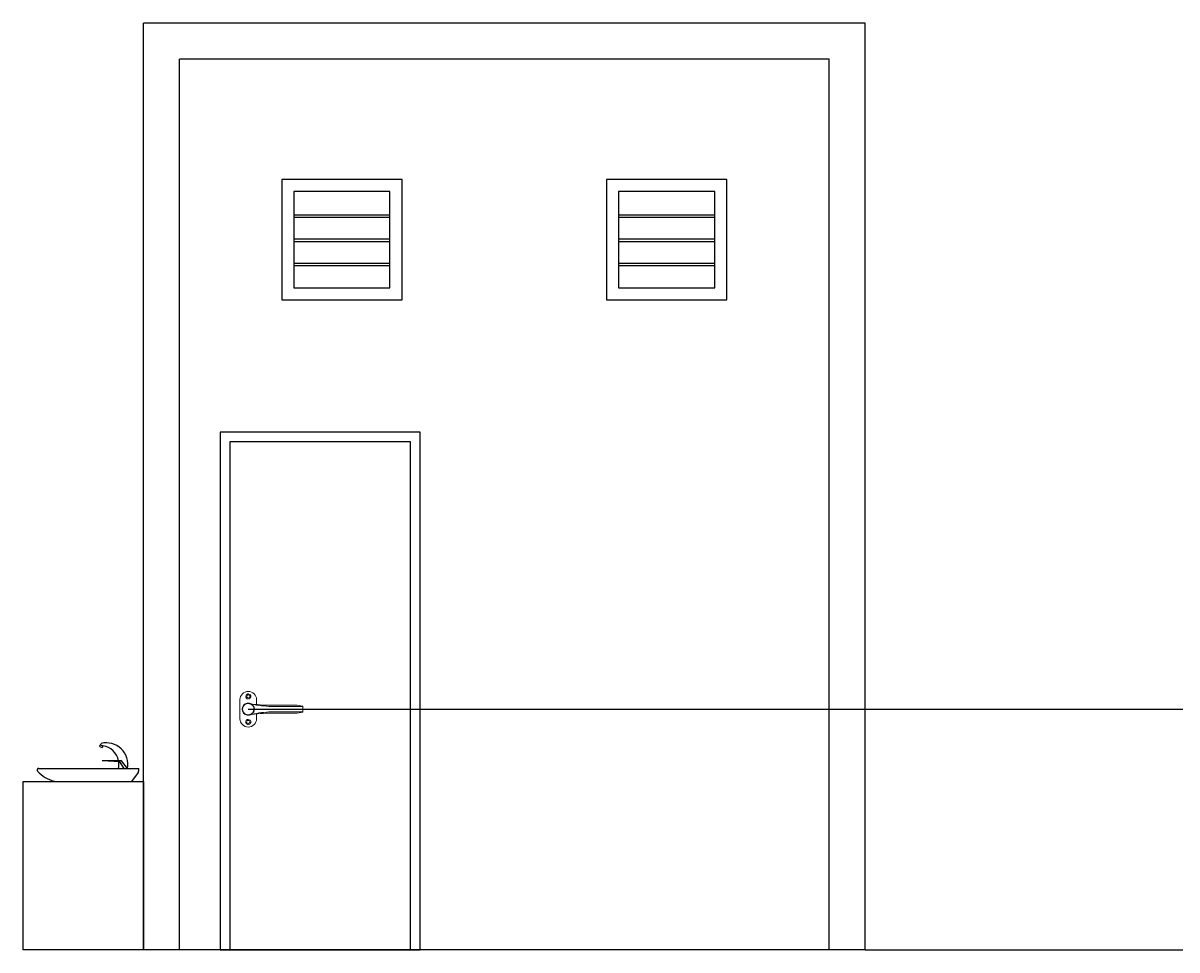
# Model space of a CAD drawing. Header units: millimetres. Extents: x -152054 to 94068, y -14280 to 90567.
# Drawn here: x 6203 to 10998, y 12419 to 16269 of the extents above; entities that cross this region are included whole.
import ezdxf

# ---------------------------------------------------------------- set-up
doc = ezdxf.new("R2010")
doc.units = ezdxf.units.MM
doc.linetypes.add('DASHED', pattern=[0.75, 0.5, -0.25])
doc.layers.add('001_Dark_1 5', color=7, linetype='Continuous', lineweight=0)

msp = doc.modelspace()

# ---------------------------------------------------------------- linework, layer by layer
for points in [[(6702.7, 12418.6), (6702.7, 16268.6)], [(9702.7, 16268.6), (6702.7, 16268.6)], [(9702.7, 12418.6), (9702.7, 16268.6)], [(6852.7, 12418.6), (6852.7, 16118.6)], [(9552.7, 16118.6), (6852.7, 16118.6)], [(9552.7, 12418.6), (9552.7, 16118.6)], [(7727.7, 15568.6), (7327.7, 15568.6), (7327.7, 15168.6), (7727.7, 15168.6), (7727.7, 15568.6)], [(9077.7, 15568.6), (8677.7, 15568.6), (8677.7, 15168.6), (9077.7, 15168.6), (9077.7, 15568.6)], [(7327.7, 15471.9), (7727.7, 15471.9)], [(7327.7, 15461.9), (7727.7, 15461.9)], [(8677.7, 15471.9), (9077.7, 15471.9)], [(8677.7, 15461.9), (9077.7, 15461.9)], [(7327.7, 15371.9), (7727.7, 15371.9)], [(7327.7, 15361.9), (7727.7, 15361.9)], [(8677.7, 15371.9), (9077.7, 15371.9)], [(8677.7, 15361.9), (9077.7, 15361.9)], [(7327.7, 15271.9), (7727.7, 15271.9)], [(7327.7, 15261.9), (7727.7, 15261.9)], [(8677.7, 15271.9), (9077.7, 15271.9)], [(8677.7, 15261.9), (9077.7, 15261.9)], [(7852.7, 12418.6), (7852.7, 14568.6), (7022.3, 14568.6), (7022.3, 12418.6), (7852.7, 12418.6)], [(7812.7, 12418.6), (7812.7, 14528.6), (7062.3, 14528.6), (7062.3, 12418.6)], [(7138.6, 13418.6), (27955.8, 13418.6)], [(6521.6, 13263.1), (6531.1, 13259.1)], [(6524.5, 13270.7), (6527.6, 13276.2)], [(6524.5, 13270.7), (6534, 13266.6)], [(6637.3, 13172.4), (6612.2, 13204.5), (6530.7, 13204.5)], [(6622.9, 13172.4), (6605.4, 13199.4), (6530.7, 13204.5)], [(6268.3, 13172.4), (6683.2, 13172.4)], [(6681, 13155.7), (6653, 13118.8)], [(9702.7, 12418.6), (6702.7, 12418.6)], [(9702.7, 12418.6), (30519.9, 12418.6)]]:
    msp.add_lwpolyline(points)
for points in [[(7777.7, 15618.6), (7277.7, 15618.6), (7277.7, 15118.6), (7777.7, 15118.6)], [(9127.7, 15618.6), (8627.7, 15618.6), (8627.7, 15118.6), (9127.7, 15118.6)], [(6202.7, 13118.8), (6702.7, 13118.8), (6702.7, 12418.6), (6202.7, 12418.6)]]:
    msp.add_lwpolyline(points, close=True)
for centre, radius, start, end in [((6526.2, 13265.7), 5.3, 109.1636, 208.9977), ((6548.6, 13188.5), 90.2, 349.6598, 103.5102), ((6528.1, 13264.5), 6.23, 298.458, 19.7033), ((6522.8, 13189.1), 78.4, 11.3582, 81.8054), ((6522.8, 13189.1), 78.4, 347.6939, 7.6731), ((6267.5, 13165.7), 6.68, 83.4023, 225.4), ((6373.9, 13265.4), 152.4, 223.2171, 254.0082), ((6666.4, 13166), 17.9, 324.7161, 20.6273)]:
    msp.add_arc(centre, radius, start, end)
at = {"layer": '001_Dark_1 5', "linetype": 'Continuous'}
for p, q in [((7104.2, 13458.2), (7104.2, 13378.9)), ((7173, 13437.9), (7173, 13458.2)), ((7235.8, 13435), (7335, 13435)), ((7245.3, 13429.3), (7362.6, 13429.3)), ((7365, 13429.3), (7365, 13407.8)), ((7173, 13378.9), (7173, 13399.2)), ((7335, 13402.2), (7235.8, 13402.2)), ((7362.6, 13407.8), (7245.3, 13407.8))]:
    msp.add_line(p, q, dxfattribs=at)
at = {"layer": '001_Dark_1 5', "linetype": 'DASHED'}
for centre, radius in [((7138.6, 13471.5), 10.6), ((7138.6, 13471.5), 6.35), ((7138.6, 13365.7), 10.6), ((7138.6, 13365.7), 6.35)]:
    msp.add_circle(centre, radius, dxfattribs=at)
at = {"layer": '001_Dark_1 5', "linetype": 'Continuous'}
for centre, radius, start, end in [((7138.6, 13458.2), 34.4, 0, 180), ((7138.6, 13418.6), 25.4, 58.7771, 301.2229), ((7138.6, 13418.6), 23.3, 81.9092, 278.0908), ((7235.8, 14102.6), 667.7, 261.9092, 270), ((7254, 13935), 505.7, 259.5556, 269.0211), ((7333.6, 13328.7), 106.3, 73.2855, 89.2628), ((7363.8, 13429.3), 1.19, 0, 73.3133), ((7235.8, 12734.5), 667.7, 90, 98.0908), ((7254, 12902.1), 505.7, 90.9789, 100.4444), ((7333.6, 13508.5), 106.3, 270.7372, 286.7145), ((7363.8, 13407.8), 1.19, 286.6867, 0), ((7138.6, 13378.9), 34.4, 180, 0)]:
    msp.add_arc(centre, radius, start, end, dxfattribs=at)
at = {"layer": '001_Dark_1 5', "linetype": 'DASHED'}
for radius, start, end in [(23.3, 278.0908, 81.9092), (25.4, 301.2229, 58.7771)]:
    msp.add_arc((7138.6, 13418.6), radius, start, end, dxfattribs=at)

doc.saveas('drawing.dxf')
